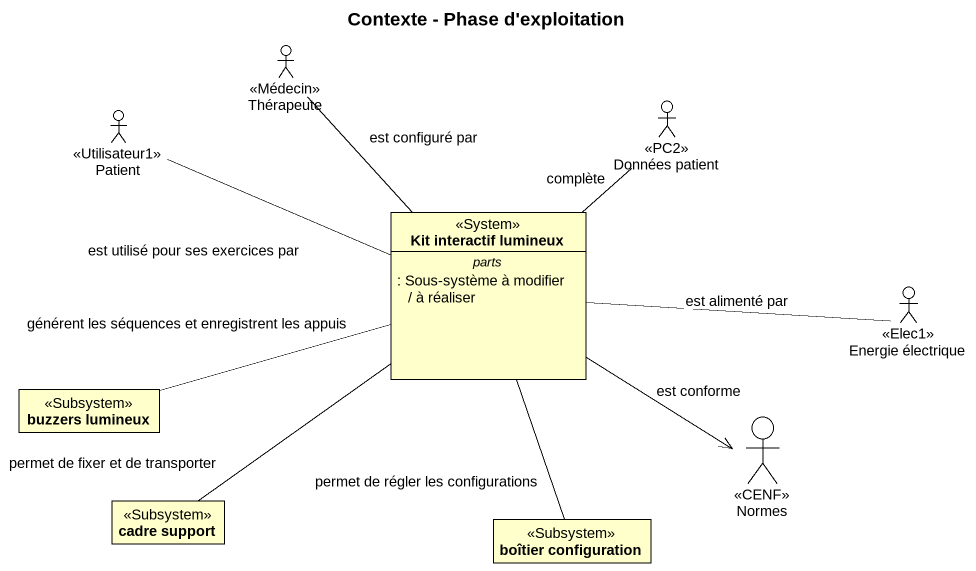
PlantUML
@startuml
title Contexte - Phase d'exploitation
allowmixing
hide circle
hide empty members
actor Thérapeute <<Médecin>>
actor Patient <<Utilisateur1>>
actor "Données patient" as Données_patient <<PC2>>
class "Kit interactif lumineux" as Kit_interactif_lumineux <<System>> {
  -- parts --
  : Sous-système à modifier / à réaliser
}
actor "Energie électrique" as Energie_électrique <<Elec1>>
class "buzzers lumineux" as buzzers_lumineux <<Subsystem>>
actor Normes <<CENF>>
class "cadre support" as cadre_support <<Subsystem>>
class "boîtier configuration" as boîtier_configuration <<Subsystem>>
Thérapeute -- Kit_interactif_lumineux : est configuré par
Patient -right- Kit_interactif_lumineux : est utilisé pour ses exercices par
Données_patient -- Kit_interactif_lumineux : complète
Kit_interactif_lumineux --> Normes : est conforme
Energie_électrique -left- Kit_interactif_lumineux : est alimenté par
buzzers_lumineux -right- Kit_interactif_lumineux : générent les séquences et enregistrent les appuis
cadre_support -up- Kit_interactif_lumineux : permet de fixer et de transporter
boîtier_configuration -up- Kit_interactif_lumineux : permet de régler les configurations
@enduml
